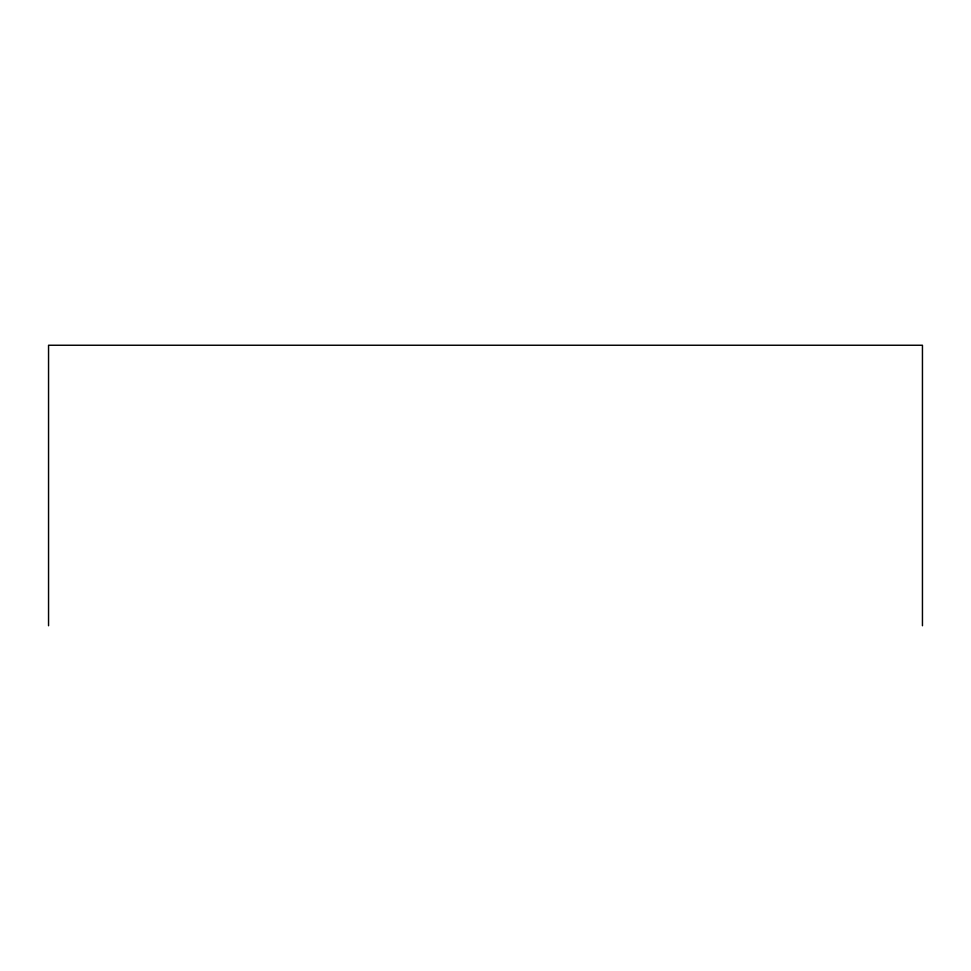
<?xml version="1.0" encoding="UTF-8"?>
<svg xmlns="http://www.w3.org/2000/svg" width="971" height="971" viewBox="0 0 971 971"><rect width="100%" height="100%" fill="white"/><g stroke="black" fill="none" stroke-linecap="round" stroke-linejoin="round"><path stroke-width="1.46" d="M922.45 625.749L922.45 345.251L48.55 345.251L48.55 625.749"/></g></svg>
